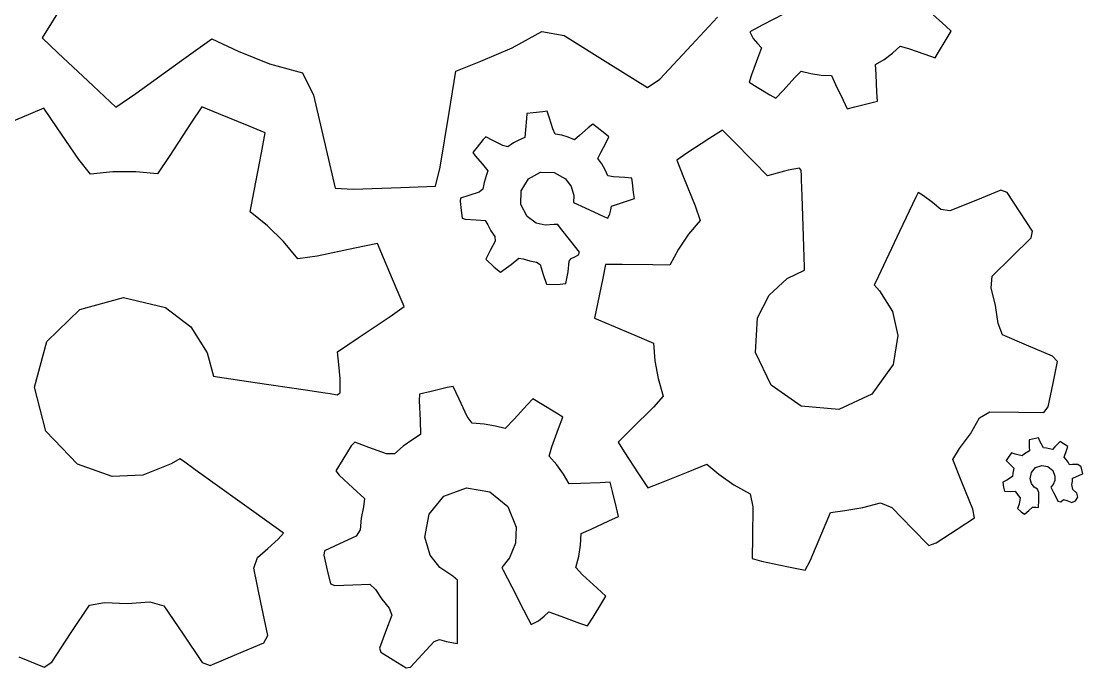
# Model space of a CAD drawing. Header units: metres. Extents: x 0 to 178, y 0 to 186.
# Drawn here: x 93.55 to 103.4, y 102.51 to 108.51 of the extents above; entities that cross this region are included whole.
import ezdxf

# ---------------------------------------------------------------- set-up
doc = ezdxf.new("R2010")
doc.units = ezdxf.units.M

msp = doc.modelspace()

# ---------------------------------------------------------------- linework, layer by layer
at = {"layer": 'COMPONENT0'}
for p, q in [((93.9197, 108.6365), (93.7467, 108.358)), ((99.771, 108.2896), (100.0128, 108.5483)), ((100.6239, 108.577), (100.4339, 108.4769)), ((102.1302, 108.4663), (102.0111, 108.5738)), ((100.4339, 108.4769), (100.3595, 108.4377)), ((102.1804, 108.419), (102.1302, 108.4663)), ((93.7467, 108.358), (93.8915, 108.2179)), ((95.039, 108.146), (95.3221, 108.3497)), ((95.3221, 108.3497), (95.5648, 108.2327)), ((98.1078, 108.2642), (98.3813, 108.4163)), ((98.3813, 108.4163), (98.5887, 108.3787)), ((98.5887, 108.3787), (99.0192, 108.1111)), ((100.3595, 108.4377), (100.3136, 108.4134)), ((100.3136, 108.4134), (100.344, 108.3515)), ((100.344, 108.3515), (100.3833, 108.3057)), ((102.1348, 108.3425), (102.1804, 108.419)), ((97.8173, 108.141), (98.1078, 108.2642)), ((99.4768, 107.9748), (99.771, 108.2896)), ((100.3833, 108.3057), (100.4194, 108.2664)), ((100.4194, 108.2664), (100.3841, 108.1673)), ((101.6373, 108.2153), (101.708, 108.2798)), ((101.708, 108.2798), (101.7844, 108.2595)), ((101.7844, 108.2595), (101.9366, 108.2052)), ((102.0643, 108.2241), (102.1348, 108.3425)), ((93.8915, 108.2179), (94.219, 107.9119)), ((94.6154, 107.8413), (95.039, 108.146)), ((95.5648, 108.2327), (95.8572, 108.117)), ((100.3841, 108.1673), (100.3294, 108.014)), ((101.4794, 108.1108), (101.5594, 108.158)), ((101.5594, 108.158), (101.6373, 108.2153)), ((101.9366, 108.2052), (102.0316, 108.1714)), ((102.0316, 108.1714), (102.0643, 108.2241)), ((95.8572, 108.117), (96.1635, 108.0323)), ((97.5233, 107.665), (97.5857, 108.0476)), ((97.5857, 108.0476), (97.8173, 108.141)), ((99.0192, 108.1111), (99.3635, 107.8971)), ((100.7296, 107.9912), (100.7877, 108.0492)), ((100.7877, 108.0492), (100.8799, 108.0257)), ((101.4842, 108.0168), (101.4794, 108.1108)), ((96.1635, 108.0323), (96.2641, 107.8252)), ((99.3635, 107.8971), (99.4768, 107.9748)), ((100.3294, 108.014), (100.3058, 107.9449)), ((100.6205, 107.8701), (100.7296, 107.9912)), ((100.8799, 108.0257), (100.9749, 108.0118)), ((100.9749, 108.0118), (101.0694, 108.008)), ((101.0694, 108.008), (101.1084, 107.926)), ((101.4924, 107.8546), (101.4842, 108.0168)), ((94.219, 107.9119), (94.4307, 107.7141)), ((100.3058, 107.9449), (100.3799, 107.9007)), ((100.3799, 107.9007), (100.4987, 107.8299)), ((100.5548, 107.7972), (100.6205, 107.8701)), ((101.1084, 107.926), (101.1782, 107.7791)), ((101.4966, 107.7715), (101.4924, 107.8546)), ((94.4307, 107.7141), (94.6154, 107.8413)), ((96.2641, 107.8252), (96.3819, 107.3213)), ((100.4987, 107.8299), (100.5548, 107.7972)), ((101.1782, 107.7791), (101.2155, 107.7004)), ((101.2873, 107.7186), (101.4217, 107.7526)), ((101.4217, 107.7526), (101.4966, 107.7715)), ((93.6373, 107.6541), (93.3589, 107.5366)), ((93.7634, 107.7048), (93.6373, 107.6541)), ((93.8873, 107.5217), (93.7634, 107.7048)), ((95.2273, 107.7173), (95.1269, 107.5648)), ((95.3844, 107.6534), (95.2273, 107.7173)), ((97.4407, 107.1585), (97.5233, 107.665)), ((98.244, 107.6552), (98.2394, 107.6101)), ((98.3022, 107.662), (98.244, 107.6552)), ((98.3922, 107.6726), (98.3022, 107.662)), ((98.4328, 107.6767), (98.3922, 107.6726)), ((98.4531, 107.6135), (98.4328, 107.6767)), ((101.2155, 107.7004), (101.2873, 107.7186)), ((95.1269, 107.5648), (94.9311, 107.2673)), ((95.666, 107.5388), (95.3844, 107.6534)), ((98.2394, 107.6101), (98.2309, 107.5048)), ((98.4858, 107.5124), (98.4531, 107.6135)), ((98.8553, 107.5574), (98.8136, 107.522)), ((98.8952, 107.5259), (98.8553, 107.5574)), ((94.0858, 107.2284), (93.8873, 107.5217)), ((95.8167, 107.4775), (95.666, 107.5388)), ((95.7805, 107.2901), (95.8167, 107.4775)), ((98.2309, 107.5048), (98.2253, 107.4345)), ((98.5058, 107.4644), (98.4858, 107.5124)), ((98.5677, 107.4533), (98.5058, 107.4644)), ((98.8136, 107.522), (98.7323, 107.4528)), ((98.9668, 107.4694), (98.8952, 107.5259)), ((99.0051, 107.4391), (98.9668, 107.4694)), ((100.0579, 107.5023), (99.9313, 107.4194)), ((100.1488, 107.4118), (100.0579, 107.5023)), ((97.8388, 107.4148), (97.7833, 107.3447)), ((97.8618, 107.4394), (97.8388, 107.4148)), ((97.9281, 107.4054), (97.8618, 107.4394)), ((98.0212, 107.3577), (97.9281, 107.4054)), ((98.1195, 107.3824), (98.0663, 107.3462)), ((98.1756, 107.4124), (98.1195, 107.3824)), ((98.2253, 107.4345), (98.1756, 107.4124)), ((98.6286, 107.4355), (98.5677, 107.4533)), ((98.6852, 107.4127), (98.6286, 107.4355)), ((98.7323, 107.4528), (98.6852, 107.4127)), ((98.9301, 107.2929), (98.979, 107.3882)), ((98.979, 107.3882), (99.0051, 107.4391)), ((99.9313, 107.4194), (99.7286, 107.2867)), ((100.3485, 107.208), (100.1488, 107.4118)), ((94.9311, 107.2673), (94.8176, 107.0948)), ((95.7128, 106.9396), (95.7805, 107.2901)), ((96.3819, 107.3213), (96.4657, 106.9626)), ((97.7833, 107.3447), (97.7426, 107.2933)), ((97.7426, 107.2933), (97.7644, 107.2633)), ((97.7644, 107.2633), (97.8318, 107.1844)), ((98.0663, 107.3462), (98.0212, 107.3577)), ((98.9028, 107.2398), (98.9301, 107.2929)), ((99.7286, 107.2867), (99.6339, 107.2235)), ((94.1944, 107.0933), (94.0858, 107.2284)), ((97.8318, 107.1844), (97.8827, 107.1248)), ((98.9386, 107.189), (98.9028, 107.2398)), ((98.9694, 107.134), (98.9386, 107.189)), ((99.6339, 107.2235), (99.6983, 107.0638)), ((100.4775, 107.0762), (100.3485, 107.208)), ((94.4034, 107.1155), (94.1944, 107.0933)), ((94.6151, 107.1154), (94.4034, 107.1155)), ((94.8176, 107.0948), (94.6151, 107.1154)), ((97.3969, 106.9804), (97.4407, 107.1585)), ((97.8669, 107.0769), (97.8479, 107.0159)), ((97.8827, 107.1248), (97.8669, 107.0769)), ((98.2594, 107.0506), (98.3718, 107.1113)), ((98.3718, 107.1113), (98.4978, 107.1092)), ((98.4978, 107.1092), (98.6028, 107.0494)), ((98.9941, 107.0765), (98.9694, 107.134)), ((99.0475, 107.0694), (98.9941, 107.0765)), ((99.1543, 107.061), (99.0475, 107.0694)), ((99.6983, 107.0638), (99.8053, 106.7986)), ((100.5672, 107.1029), (100.4775, 107.0762)), ((100.6695, 107.1298), (100.5672, 107.1029)), ((100.7739, 107.1497), (100.6695, 107.1298)), ((100.7904, 107.1302), (100.7739, 107.1497)), ((100.7922, 107.0763), (100.7904, 107.1302)), ((100.7934, 107.0392), (100.7922, 107.0763)), ((96.6318, 106.9547), (97.0731, 106.9695)), ((97.0731, 106.9695), (97.3969, 106.9804)), ((97.8479, 107.0159), (97.8357, 106.9539)), ((98.1905, 106.9387), (98.2594, 107.0506)), ((98.6028, 107.0494), (98.655, 106.9782)), ((98.655, 106.9782), (98.6789, 106.8957)), ((99.2186, 107.0559), (99.1543, 107.061)), ((99.2241, 107.0135), (99.2186, 107.0559)), ((99.2347, 106.9232), (99.2241, 107.0135)), ((100.7981, 106.892), (100.7934, 107.0392)), ((95.6751, 106.7442), (95.7128, 106.9396)), ((96.4657, 106.9626), (96.6318, 106.9547)), ((97.6274, 106.87), (97.6246, 106.8424)), ((97.7053, 106.8952), (97.6274, 106.87)), ((97.8028, 106.9267), (97.7053, 106.8952)), ((97.8357, 106.9539), (97.8028, 106.9267)), ((98.1866, 106.8126), (98.1905, 106.9387)), ((98.6789, 106.8957), (98.6777, 106.8291)), ((99.1958, 106.8515), (99.2414, 106.8668)), ((99.2414, 106.8668), (99.2347, 106.9232)), ((100.8099, 106.5158), (100.7981, 106.892)), ((101.8529, 106.881), (101.7016, 106.5619)), ((101.873, 106.9229), (101.8529, 106.881)), ((101.9229, 106.8905), (101.873, 106.9229)), ((102.0061, 106.8296), (101.9229, 106.8905)), ((102.64, 106.9434), (102.4084, 106.8496)), ((102.6992, 106.9243), (102.64, 106.9434)), ((102.818, 106.7427), (102.6992, 106.9243)), ((97.6246, 106.8424), (97.6346, 106.7559)), ((98.2458, 106.6995), (98.1866, 106.8126)), ((98.6777, 106.8291), (98.7843, 106.7798)), ((98.7843, 106.7798), (98.9126, 106.7207)), ((99.022, 106.7629), (99.0282, 106.7975)), ((99.0282, 106.7975), (99.094, 106.8187)), ((99.094, 106.8187), (99.1958, 106.8515)), ((99.8053, 106.7986), (99.8521, 106.6626)), ((102.085, 106.7637), (102.0061, 106.8296)), ((102.4084, 106.8496), (102.1677, 106.7522)), ((95.8372, 106.6148), (95.6751, 106.7442)), ((97.6346, 106.7559), (97.6429, 106.6849)), ((97.6429, 106.6849), (97.672, 106.6765)), ((97.672, 106.6765), (97.773, 106.6685)), ((97.773, 106.6685), (97.8582, 106.6617)), ((98.3289, 106.6398), (98.2458, 106.6995)), ((98.9126, 106.7207), (98.9628, 106.6976)), ((98.9628, 106.6976), (98.9938, 106.6834)), ((98.9938, 106.6834), (99.0138, 106.724)), ((99.0138, 106.724), (99.022, 106.7629)), ((102.1677, 106.7522), (102.085, 106.7637)), ((102.9353, 106.5634), (102.818, 106.7427)), ((95.9869, 106.4672), (95.8372, 106.6148)), ((97.8582, 106.6617), (97.8818, 106.6232)), ((97.8818, 106.6232), (97.9105, 106.567)), ((98.4122, 106.619), (98.3289, 106.6398)), ((98.4965, 106.6273), (98.4122, 106.619)), ((98.5311, 106.6251), (98.4965, 106.6273)), ((98.5563, 106.593), (98.5311, 106.6251)), ((98.6504, 106.4728), (98.5563, 106.593)), ((99.8521, 106.6626), (99.7443, 106.5351)), ((97.9486, 106.4726), (97.9032, 106.3838)), ((97.9105, 106.567), (97.9453, 106.5138)), ((97.9453, 106.5138), (97.9486, 106.4726)), ((98.732, 106.3687), (98.6504, 106.4728)), ((99.7443, 106.5351), (99.6498, 106.3961)), ((100.8189, 106.2317), (100.8099, 106.5158)), ((101.7016, 106.5619), (101.5272, 106.1941)), ((102.7438, 106.325), (102.9243, 106.5017)), ((102.9243, 106.5017), (102.9353, 106.5634)), ((96.1195, 106.306), (95.9869, 106.4672)), ((96.6474, 106.4052), (96.2974, 106.333)), ((96.8582, 106.4487), (96.6474, 106.4052)), ((96.9148, 106.3181), (96.8582, 106.4487)), ((97.9032, 106.3838), (97.8628, 106.3047)), ((99.6498, 106.3961), (99.5714, 106.25)), ((96.2974, 106.333), (96.1195, 106.306)), ((97.0325, 106.039), (96.9148, 106.3181)), ((97.8628, 106.3047), (97.9393, 106.2309)), ((98.0985, 106.2542), (98.1684, 106.3138)), ((98.1684, 106.3138), (98.2109, 106.3087)), ((98.2109, 106.3087), (98.2708, 106.2889)), ((98.2708, 106.2889), (98.3319, 106.2755)), ((98.3319, 106.2755), (98.3668, 106.2543)), ((98.6284, 106.1876), (98.636, 106.2847)), ((98.636, 106.2847), (98.6537, 106.3105)), ((98.6537, 106.3105), (98.6892, 106.3259)), ((98.6892, 106.3259), (98.7237, 106.3436)), ((98.7237, 106.3436), (98.732, 106.3687)), ((102.561, 106.146), (102.7438, 106.325)), ((97.9393, 106.2309), (97.9997, 106.1832)), ((97.9997, 106.1832), (98.0985, 106.2542)), ((98.3668, 106.2543), (98.3963, 106.1629)), ((98.6048, 106.0776), (98.6284, 106.1876)), ((98.9741, 106.2561), (98.9475, 106.1287)), ((99.1268, 106.2545), (98.9741, 106.2561)), ((99.4122, 106.2516), (99.1268, 106.2545)), ((99.5714, 106.25), (99.4122, 106.2516)), ((100.6592, 106.126), (100.82, 106.2022)), ((100.82, 106.2022), (100.8189, 106.2317)), ((101.5272, 106.1941), (101.4805, 106.0956)), ((98.3963, 106.1629), (98.4254, 106.0727)), ((98.524, 106.0681), (98.6048, 106.0776)), ((98.9475, 106.1287), (98.8978, 105.8907)), ((100.4907, 105.9707), (100.6592, 106.126)), ((101.4805, 106.0956), (101.467, 106.0674)), ((102.552, 106.0375), (102.561, 106.146)), ((97.1061, 105.8647), (97.0325, 106.039)), ((98.4254, 106.0727), (98.524, 106.0681)), ((101.467, 106.0674), (101.5172, 106.0108)), ((101.5172, 106.0108), (101.6373, 105.8194)), ((102.5931, 105.8756), (102.552, 106.0375)), ((94.0946, 105.8383), (94.5, 105.9486)), ((94.5, 105.9486), (94.892, 105.855)), ((98.8978, 105.8907), (98.8701, 105.758)), ((100.3832, 105.7616), (100.4907, 105.9707)), ((93.7913, 105.5394), (94.0946, 105.8383)), ((94.892, 105.855), (95.1252, 105.676)), ((96.9745, 105.7732), (97.1061, 105.8647)), ((101.6373, 105.8194), (101.6868, 105.5959)), ((102.617, 105.7088), (102.5931, 105.8756)), ((96.6791, 105.5733), (96.9745, 105.7732)), ((98.8701, 105.758), (99.0044, 105.7009)), ((99.0044, 105.7009), (99.2667, 105.5896)), ((100.3659, 105.4397), (100.3832, 105.7616)), ((102.6555, 105.6014), (102.617, 105.7088)), ((95.1252, 105.676), (95.2784, 105.4341)), ((99.2667, 105.5896), (99.4188, 105.525)), ((101.6868, 105.5959), (101.643, 105.3266)), ((102.8812, 105.5056), (102.6555, 105.6014)), ((93.675, 105.117), (93.7913, 105.5394)), ((96.4881, 105.4441), (96.6791, 105.5733)), ((99.4188, 105.525), (99.4314, 105.3627)), ((103.1218, 105.4034), (102.8812, 105.5056)), ((95.2784, 105.4341), (95.3361, 105.2193)), ((96.5007, 105.3278), (96.4881, 105.4441)), ((100.5109, 105.1365), (100.3659, 105.4397)), ((103.1684, 105.3544), (103.1218, 105.4034)), ((96.5107, 105.196), (96.5007, 105.3278)), ((99.4314, 105.3627), (99.4616, 105.1961)), ((101.643, 105.3266), (101.4437, 105.0509)), ((103.1265, 105.1537), (103.1684, 105.3544)), ((95.3361, 105.2193), (95.3724, 105.2139)), ((95.3724, 105.2139), (95.724, 105.1611)), ((96.5118, 105.063), (96.5107, 105.196)), ((99.4616, 105.1961), (99.509, 105.0349)), ((93.78, 104.7101), (93.675, 105.117)), ((95.724, 105.1611), (96.1895, 105.0912)), ((97.5048, 105.1136), (97.3567, 105.0781)), ((97.5615, 105.1224), (97.5048, 105.1136)), ((97.6146, 105.0071), (97.5615, 105.1224)), ((100.7895, 104.9407), (100.5109, 105.1365)), ((103.0806, 104.934), (103.1265, 105.1537)), ((96.1895, 105.0912), (96.3717, 105.0639)), ((96.3717, 105.0639), (96.4176, 105.057)), ((96.4176, 105.057), (96.4841, 105.0471)), ((96.4841, 105.0471), (96.5118, 105.063)), ((97.2479, 105.052), (97.2454, 104.9888)), ((97.3567, 105.0781), (97.2479, 105.052)), ((97.6891, 104.845), (97.6146, 105.0071)), ((98.3006, 105.0093), (98.247, 104.9536)), ((98.3859, 104.9572), (98.3006, 105.0093)), ((99.509, 105.0349), (99.4184, 104.9301)), ((101.4437, 105.0509), (101.1385, 104.9098)), ((97.2454, 104.9888), (97.2525, 104.812)), ((98.247, 104.9536), (98.1249, 104.8213)), ((98.5178, 104.8766), (98.3859, 104.9572)), ((99.4184, 104.9301), (99.2161, 104.7318)), ((101.1385, 104.9098), (100.7895, 104.9407)), ((103.0414, 104.8833), (103.0806, 104.934)), ((97.2525, 104.812), (97.2578, 104.6785)), ((97.7374, 104.782), (97.6891, 104.845)), ((98.1249, 104.8213), (98.0434, 104.7329)), ((98.5765, 104.8393), (98.5178, 104.8766)), ((98.5372, 104.7332), (98.5765, 104.8393)), ((102.3588, 104.6848), (102.4444, 104.8314)), ((102.4444, 104.8314), (102.5386, 104.8884)), ((102.5386, 104.8884), (102.8046, 104.8857)), ((102.8046, 104.8857), (103.0414, 104.8833)), ((94.0743, 104.4033), (93.78, 104.7101)), ((97.8468, 104.7745), (97.7374, 104.782)), ((97.9535, 104.7556), (97.8468, 104.7745)), ((98.0434, 104.7329), (97.9535, 104.7556)), ((98.4744, 104.5633), (98.5372, 104.7332)), ((99.2161, 104.7318), (99.0898, 104.6081)), ((96.6475, 104.6062), (96.6145, 104.5721)), ((96.7786, 104.5577), (96.6475, 104.6062)), ((97.1863, 104.6309), (97.0968, 104.5692)), ((97.2578, 104.6785), (97.1863, 104.6309)), ((99.0898, 104.6081), (99.1478, 104.5161)), ((102.2591, 104.5492), (102.3588, 104.6848)), ((102.9343, 104.6349), (102.9046, 104.6282)), ((102.9046, 104.6282), (102.9052, 104.563)), ((102.9902, 104.6462), (102.9343, 104.6349)), ((103.0042, 104.6147), (102.9902, 104.6462)), ((103.0367, 104.5532), (103.0042, 104.6147)), ((103.1906, 104.6132), (103.1422, 104.5626)), ((103.2134, 104.5987), (103.1906, 104.6132)), ((96.6145, 104.5721), (96.5368, 104.4455)), ((96.9426, 104.4971), (96.7786, 104.5577)), ((97.0968, 104.5692), (97.0152, 104.4988)), ((98.4506, 104.4779), (98.4744, 104.5633)), ((99.1478, 104.5161), (99.2802, 104.3139)), ((102.1956, 104.447), (102.2591, 104.5492)), ((102.7402, 104.5092), (102.7096, 104.466)), ((102.7757, 104.4957), (102.7402, 104.5092)), ((102.9063, 104.5267), (102.8621, 104.4977)), ((102.9052, 104.563), (102.9063, 104.5267)), ((103.0664, 104.5509), (103.0367, 104.5532)), ((103.1198, 104.5389), (103.0664, 104.5509)), ((103.1422, 104.5626), (103.1198, 104.5389)), ((103.2645, 104.5659), (103.2134, 104.5987)), ((103.2293, 104.4684), (103.2536, 104.5373)), ((103.2536, 104.5373), (103.2645, 104.5659)), ((94.3958, 104.2889), (94.0743, 104.4033)), ((94.9443, 104.4044), (94.6819, 104.2996)), ((95.0253, 104.4535), (94.9443, 104.4044)), ((95.057, 104.4307), (95.0253, 104.4535)), ((95.1676, 104.3511), (95.057, 104.4307)), ((96.5368, 104.4455), (96.4729, 104.3414)), ((97.0152, 104.4988), (96.9426, 104.4971)), ((98.5221, 104.3976), (98.4506, 104.4779)), ((102.2812, 104.2355), (102.1956, 104.447)), ((102.7096, 104.466), (102.6919, 104.4379)), ((102.6919, 104.4379), (102.7341, 104.3942)), ((102.8397, 104.479), (102.7757, 104.4957)), ((102.8621, 104.4977), (102.8397, 104.479)), ((103.2485, 104.4463), (103.2293, 104.4684)), ((103.2652, 104.4223), (103.2485, 104.4463)), ((103.2788, 104.3976), (103.2652, 104.4223)), ((95.5809, 104.0538), (95.1676, 104.3511)), ((96.4729, 104.3414), (96.5031, 104.2996)), ((98.5853, 104.3096), (98.5221, 104.3976)), ((98.6371, 104.2193), (98.5853, 104.3096)), ((99.2802, 104.3139), (99.3658, 104.1832)), ((99.4788, 104.2262), (99.7398, 104.3316)), ((99.7398, 104.3316), (99.9141, 104.402)), ((99.9141, 104.402), (100.0262, 104.3097)), ((100.0262, 104.3097), (100.1647, 104.2116)), ((102.7341, 104.3942), (102.763, 104.367)), ((102.7544, 104.3177), (102.7513, 104.2884)), ((102.763, 104.367), (102.7544, 104.3177)), ((102.9137, 104.2681), (102.9252, 104.3259)), ((102.9252, 104.3259), (102.9631, 104.3703)), ((102.9631, 104.3703), (103.0205, 104.3907)), ((103.0205, 104.3907), (103.0786, 104.3799)), ((103.0786, 104.3799), (103.1234, 104.3425)), ((103.1234, 104.3425), (103.1439, 104.2905)), ((103.3076, 104.3984), (103.2788, 104.3976)), ((103.3571, 104.3997), (103.3076, 104.3984)), ((103.3876, 104.3774), (103.3571, 104.3997)), ((103.3776, 104.3034), (103.4017, 104.3142)), ((103.4017, 104.3142), (103.3876, 104.3774)), ((94.6819, 104.2996), (94.3958, 104.2889)), ((96.5031, 104.2996), (96.6302, 104.1824)), ((98.7426, 104.2235), (98.6371, 104.2193)), ((98.9244, 104.2308), (98.7426, 104.2235)), ((99.0175, 104.2344), (98.9244, 104.2308)), ((99.0378, 104.1501), (99.0175, 104.2344)), ((99.3658, 104.1832), (99.4788, 104.2262)), ((100.1647, 104.2116), (100.3145, 104.1281)), ((102.3825, 103.9849), (102.2812, 104.2355)), ((102.6983, 104.2537), (102.6608, 104.237)), ((102.6608, 104.237), (102.6669, 104.1882)), ((102.7513, 104.2884), (102.6983, 104.2537)), ((102.9261, 104.2225), (102.9137, 104.2681)), ((102.95, 104.1908), (102.9261, 104.2225)), ((103.1267, 104.2131), (103.1069, 104.1894)), ((103.1421, 104.2498), (103.1267, 104.2131)), ((103.1439, 104.2905), (103.1421, 104.2498)), ((103.3005, 104.2146), (103.3055, 104.2433)), ((103.3099, 104.1687), (103.3005, 104.2146)), ((103.3055, 104.2433), (103.3074, 104.272)), ((103.3074, 104.272), (103.3325, 104.2833)), ((103.3325, 104.2833), (103.3776, 104.3034)), ((96.6302, 104.1824), (96.7375, 104.0834)), ((97.4747, 104.1048), (97.685, 104.1824)), ((97.685, 104.1824), (97.8995, 104.1454)), ((97.8995, 104.1454), (98.0661, 104.0097)), ((99.0742, 103.9989), (99.0378, 104.1501)), ((100.3145, 104.1281), (100.3407, 104.0067)), ((102.6669, 104.1882), (102.6748, 104.1535)), ((102.6748, 104.1535), (102.7311, 104.1504)), ((102.7311, 104.1504), (102.7737, 104.1516)), ((102.7737, 104.1516), (102.8033, 104.1128)), ((102.8033, 104.1128), (102.8215, 104.0903)), ((102.9828, 104.1693), (102.95, 104.1908)), ((102.9946, 104.1397), (102.9828, 104.1693)), ((102.9935, 104.0689), (102.9946, 104.1397)), ((103.1069, 104.1894), (103.131, 104.1408)), ((103.131, 104.1408), (103.16, 104.0822)), ((103.3461, 104.1346), (103.3099, 104.1687)), ((103.3574, 104.0972), (103.3461, 104.1346)), ((95.9393, 103.796), (95.5809, 104.0538)), ((96.7375, 104.0834), (96.7286, 104.0069)), ((97.3368, 103.9398), (97.4747, 104.1048)), ((98.0661, 104.0097), (98.144, 103.8188)), ((101.3626, 104.0007), (101.5253, 104.0454)), ((101.5253, 104.0454), (101.6292, 103.9992)), ((102.8121, 104.031), (102.7964, 103.9901)), ((102.8215, 104.0903), (102.8121, 104.031)), ((102.9925, 103.9996), (102.9935, 104.0689)), ((103.16, 104.0822), (103.1714, 104.0593)), ((103.1714, 104.0593), (103.1974, 104.0539)), ((103.1974, 104.0539), (103.2238, 104.0762)), ((103.2238, 104.0762), (103.2537, 104.0647)), ((103.2537, 104.0647), (103.3, 104.0471)), ((103.3, 104.0471), (103.335, 104.0616)), ((103.335, 104.0616), (103.3574, 104.0972)), ((96.7286, 104.0069), (96.7079, 103.9015)), ((97.297, 103.7259), (97.3368, 103.9398)), ((99.0051, 103.8772), (99.0937, 103.918)), ((99.0937, 103.918), (99.0742, 103.9989)), ((100.3407, 104.0067), (100.3378, 103.7276)), ((100.9798, 103.7615), (101.0615, 103.954)), ((101.0615, 103.954), (101.1947, 103.9733)), ((101.1947, 103.9733), (101.3626, 104.0007)), ((101.6292, 103.9992), (101.8204, 103.8039)), ((102.3972, 103.9056), (102.3825, 103.9849)), ((102.7964, 103.9901), (102.8304, 103.9598)), ((102.8304, 103.9598), (102.8622, 103.9397)), ((102.8622, 103.9397), (102.9028, 103.9725)), ((102.9028, 103.9725), (102.9338, 104.0053)), ((102.9338, 104.0053), (102.9648, 104.0047)), ((102.9648, 104.0047), (102.9925, 103.9996)), ((96.7079, 103.9015), (96.6985, 103.7934)), ((98.144, 103.8188), (98.139, 103.6687)), ((98.8395, 103.8009), (99.0051, 103.8772)), ((102.2373, 103.8011), (102.3972, 103.9056)), ((95.9355, 103.708), (95.9865, 103.7622)), ((95.9865, 103.7622), (95.9393, 103.796)), ((96.6596, 103.7347), (96.5052, 103.6634)), ((96.6985, 103.7934), (96.6596, 103.7347)), ((97.3453, 103.5584), (97.297, 103.7259)), ((98.7415, 103.6526), (98.7471, 103.7584)), ((98.7471, 103.7584), (98.8395, 103.8009)), ((100.3378, 103.7276), (100.3357, 103.529)), ((100.8717, 103.5068), (100.9798, 103.7615)), ((101.8204, 103.8039), (101.9733, 103.6478)), ((102.0427, 103.6739), (102.2373, 103.8011)), ((95.7431, 103.5369), (95.8418, 103.6192)), ((95.8418, 103.6192), (95.9355, 103.708)), ((96.5052, 103.6634), (96.3676, 103.6)), ((98.139, 103.6687), (98.0841, 103.533)), ((98.7247, 103.5464), (98.7415, 103.6526)), ((101.9733, 103.6478), (102.0427, 103.6739)), ((95.7104, 103.4378), (95.7431, 103.5369)), ((96.3676, 103.6), (96.3588, 103.5599)), ((96.3588, 103.5599), (96.3924, 103.4205)), ((97.4349, 103.4429), (97.3453, 103.5584)), ((98.0841, 103.533), (98.0121, 103.445)), ((98.6974, 103.4432), (98.7247, 103.5464)), ((100.3357, 103.529), (100.4217, 103.5035)), ((95.7761, 103.1199), (95.7104, 103.4378)), ((96.3924, 103.4205), (96.4231, 103.293)), ((97.5567, 103.3652), (97.4349, 103.4429)), ((98.0121, 103.445), (98.0255, 103.4188)), ((98.0255, 103.4188), (98.1036, 103.2663)), ((98.7616, 103.3774), (98.6974, 103.4432)), ((100.4217, 103.5035), (100.6549, 103.4548)), ((100.6549, 103.4548), (100.8259, 103.4191)), ((100.8259, 103.4191), (100.8717, 103.5068)), ((97.6009, 103.3259), (97.5567, 103.3652)), ((97.6008, 103.2562), (97.6009, 103.3259)), ((98.8958, 103.2535), (98.7616, 103.3774)), ((96.4231, 103.293), (96.4634, 103.2775)), ((96.4634, 103.2775), (96.6304, 103.2843)), ((96.6304, 103.2843), (96.787, 103.2906)), ((96.787, 103.2906), (96.8385, 103.239)), ((96.8385, 103.239), (96.8979, 103.1491)), ((97.6005, 102.9959), (97.6008, 103.2562)), ((98.1036, 103.2663), (98.2132, 103.0521)), ((98.9767, 103.1789), (98.8958, 103.2535)), ((94.5366, 103.1113), (94.745, 103.1254)), ((94.745, 103.1254), (94.8763, 103.0899)), ((96.8979, 103.1491), (96.9658, 103.0667)), ((98.9393, 103.1164), (98.9767, 103.1789)), ((94.0168, 102.8398), (94.1853, 103.096)), ((94.1853, 103.096), (94.326, 103.1193)), ((94.326, 103.1193), (94.5366, 103.1113)), ((94.8763, 103.0899), (95.0555, 102.8249)), ((95.8393, 102.8139), (95.7761, 103.1199)), ((96.9658, 103.0667), (96.9901, 103.0015)), ((98.2132, 103.0521), (98.2561, 102.9683)), ((98.4045, 102.9934), (98.4491, 103.0332)), ((98.4491, 103.0332), (98.5597, 102.9924)), ((98.8584, 102.9843), (98.9393, 103.1164)), ((96.9901, 103.0015), (96.9334, 102.8481)), ((97.6002, 102.7702), (97.6005, 102.9959)), ((98.2561, 102.9683), (98.2828, 102.9166)), ((98.2828, 102.9166), (98.3526, 102.9499)), ((98.3526, 102.9499), (98.4045, 102.9934)), ((98.5597, 102.9924), (98.7307, 102.9292)), ((98.7307, 102.9292), (98.8079, 102.9018)), ((98.8079, 102.9018), (98.8584, 102.9843)), ((93.8372, 102.5667), (94.0168, 102.8398)), ((96.9334, 102.8481), (96.8775, 102.6966)), ((95.0555, 102.8249), (95.2324, 102.5631)), ((95.5526, 102.6399), (95.8026, 102.7454)), ((95.8026, 102.7454), (95.8393, 102.8139)), ((97.271, 102.6366), (97.3835, 102.7587)), ((97.3835, 102.7587), (97.4345, 102.7747)), ((97.4345, 102.7747), (97.4979, 102.7581)), ((97.4979, 102.7581), (97.5625, 102.7456)), ((97.5625, 102.7456), (97.6002, 102.7405)), ((97.6002, 102.7405), (97.6002, 102.7702)), ((95.3058, 102.5358), (95.5526, 102.6399)), ((96.8775, 102.6966), (96.888, 102.658)), ((96.888, 102.658), (97.0049, 102.5864)), ((97.1627, 102.5191), (97.271, 102.6366)), ((93.529, 102.6169), (93.7666, 102.5203)), ((93.7666, 102.5203), (93.8372, 102.5667)), ((95.2324, 102.5631), (95.3058, 102.5358)), ((97.0049, 102.5864), (97.1233, 102.514)), ((97.1233, 102.514), (97.1627, 102.5191))]:
    msp.add_line(p, q, dxfattribs=at)

doc.saveas('drawing.dxf')
